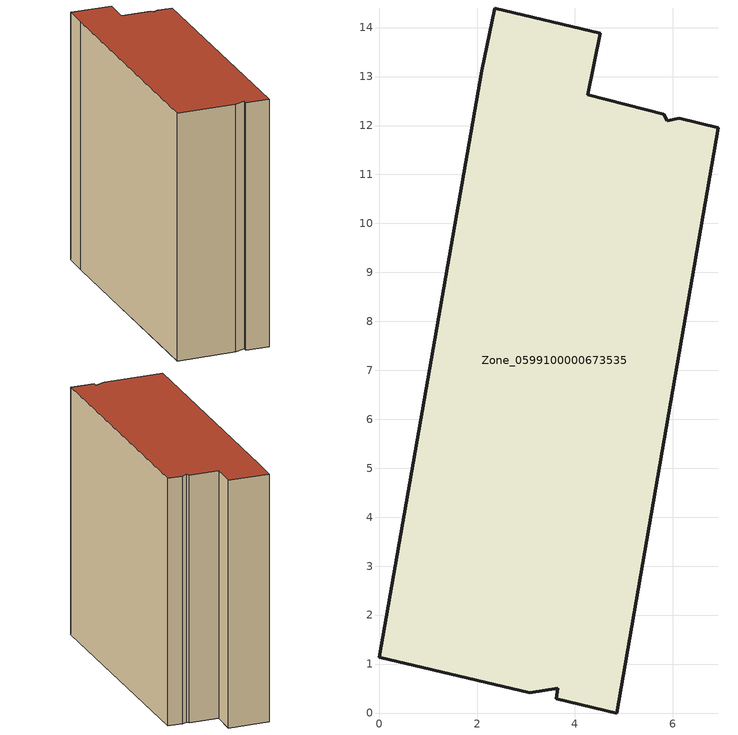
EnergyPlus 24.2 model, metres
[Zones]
Zone_0599100000673535
 floor ground (C_G): 3.08,0.42 0,1.14 2.1,13.12 2.36,14.4 4.52,13.88 4.26,12.63 5.82,12.23 5.89,12.09 6.14,12.15 6.93,11.95 4.85,0 3.62,0.29 3.65,0.5 z0
 wall outside (C_F): 0,1.14 3.08,0.42 3.65,0.5 3.62,0.29 4.85,0 6.93,11.95 6.14,12.15 5.89,12.09 5.82,12.23 4.26,12.63 4.52,13.88 2.36,14.4 2.1,13.12 0,1.14 z0:13.84
 roof outside (C_R): 6.93,11.95 6.14,12.15 5.89,12.09 5.82,12.23 4.26,12.63 4.52,13.88 2.36,14.4 2.1,13.12 0,1.14 3.08,0.42 3.65,0.5 3.62,0.29 4.85,0 z13.84
[BUILDING]
Pand.0599100000673535: North Axis=0; Terrain=City; Loads Convergence Tolerance Value=0.04; Temperature Convergence Tolerance Value=0.4; Solar Distribution=FullExterior; Maximum Number of Warmup Days=25; Minimum Number of Warmup Days=1
[Site:Location]
Rotterdam.The.Hague.AP_ZH_NLD Design_Conditions: Latitude=51.96; Longitude=4.45; Time Zone=1; Elevation=-4.5
[SITE:GROUNDTEMPERATURE:BUILDINGSURFACE]
18, 18, 18, 18, 18, 18, 18, 18, 18, 18, 18, 18
[MATERIAL] Thermal Absorptance=0.9; Solar Absorptance=0.7; Visible Absorptance=0.7
Name | Roughness | Thickness | Conductivity | Density | Specific Heat
G.TI.1946 | MediumSmooth | 0.15 | 1 | 540 | 1210
F.TI.1946 | Rough | 0.3 | 0.857143 | 1920 | 840
R.TI.1946 | MediumRough | 0.2 | 0.1 | 1500 | 1000
[CONSTRUCTION]
C_G: G.TI.1946
C_F: F.TI.1946
C_R: R.TI.1946
[ZONE]
Zone_0599100000673535: Type=1; Multiplier=1; Ceiling Height=Autocalculate; Volume=Autocalculate; Floor Area=autocalculate; Part of Total Floor Area=Yes
[ZONEINFILTRATION:DESIGNFLOWRATE]
Infil_Zone_0599100000673535: Zone or ZoneList or Space or SpaceList=Zone_0599100000673535; Schedule=AlwaysOn; Design Flow Rate Calculation Method=Flow/Area; Flow Rate per Floor Area=0.003; Constant Term Coefficient=1; Temperature Term Coefficient=0; Velocity Term Coefficient=0; Velocity Squared Term Coefficient=0
[HVACTEMPLATE:ZONE:IDEALLOADSAIRSYSTEM]
Zone_0599100000673535: Maximum Heating Supply Air Temperature=50; Minimum Cooling Supply Air Temperature=13; Maximum Heating Supply Air Humidity Ratio=0.0156; Minimum Cooling Supply Air Humidity Ratio=0.0077; Heating Limit=NoLimit; Cooling Limit=NoLimit; Dehumidification Control Type=ConstantSensibleHeatRatio; Cooling Sensible Heat Ratio=0.7; Dehumidification Setpoint=60; Humidification Control Type=None; Humidification Setpoint=30; Outdoor Air Method=None; Outdoor Air Flow Rate per Person=0.00944; Outdoor Air Flow Rate per Zone Floor Area=0; Outdoor Air Flow Rate per Zone=0; Demand Controlled Ventilation Type=None; Outdoor Air Economizer Type=NoEconomizer; Heat Recovery Type=None; Sensible Heat Recovery Effectiveness=0.7; Latent Heat Recovery Effectiveness=0.65
[ZONECONTROL:THERMOSTAT]
ThermostatControl_Zone_0599100000673535: Zone or ZoneList=Zone_0599100000673535; Control Type Schedule=DualSetpointControlType; Control 1=Thermostat_Zone_0599100000673535; Temperature Difference Between Cutout And Setpoint=0
[THERMOSTATSETPOINT:DUALSETPOINT]
Thermostat_Zone_0599100000673535: Heating Setpoint Temperature Schedule=HeatingSetpoint_Zone_0599100000673535; Cooling Setpoint Temperature Schedule=CoolingSetpoint_Zone_0599100000673535
[SCHEDULE:COMPACT]
HeatingSetpoint_Zone_0599100000673535: Through: 12/31, For: AllDays, Until: 24:00, 21
CoolingSetpoint_Zone_0599100000673535: Through: 12/31, For: AllDays, Until: 24:00, 24
DualSetpointControlType: Through: 12/31, For: AllDays, Until: 24:00, 4
AlwaysOn: Through: 12/31, For: AllDays, Until: 24:00, 1
